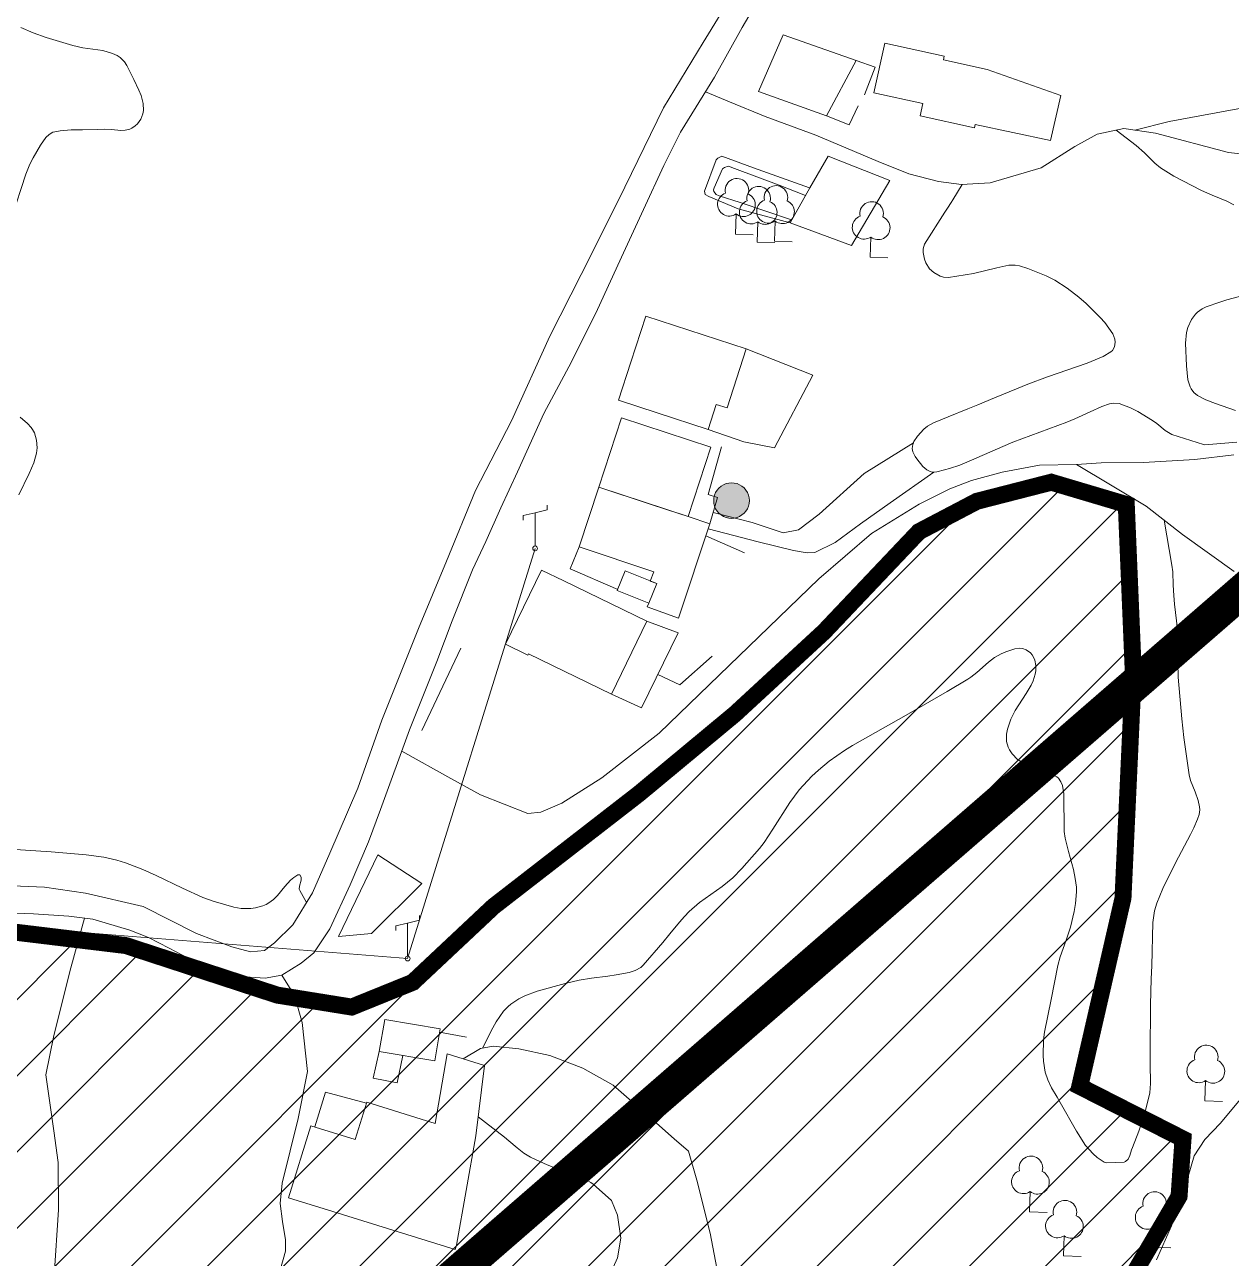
# Model space of a CAD drawing. Header units: millimetres. Extents: x 10 to 1007146, y 455139 to 1110758.
# Drawn here: x 503387.69 to 503401.91, y 555448.55 to 555463.09 of the extents above; entities that cross this region are included whole.
import ezdxf

# ---------------------------------------------------------------- set-up
doc = ezdxf.new("R2010")
doc.units = ezdxf.units.MM
doc.header["$LTSCALE"] = 10
for name, color, linetype, lineweight in [('Hceau', 152, 'Continuous', 0), ('HCHATEAU EAU', 5, 'Continuous', 0), ('OACCIDENT', 5, 'Continuous', 0), ('PBDUR', 1, 'Continuous', 0), ('PCLOTURE GRILLAGE', 30, 'Continuous', 0), ('PELECTRIQUE', 7, 'Continuous', 0), ('PELECTRIQUE-BT', 7, 'Continuous', 0), ('PISTE', 1, 'Continuous', 0), ('PMUR', 4, 'Continuous', 0), ('Varbre', 70, 'Continuous', 0), ('Vjardin', 70, 'Continuous', 0)]:
    doc.layers.add(name, color=color, linetype=linetype, lineweight=lineweight)
doc.layers.add('projet', color=7, linetype='Continuous')

# ---------------------------------------------------------------- blocks, each defined once
blk = doc.blocks.new('A_I_B_1_1_1_1')
at = {"color": 0, "linetype": 'ByBlock', "flags": 128}
blk.add_lwpolyline([(1865.42538, 0.005183), (0, 0), (0.000733, 2131.921546)], dxfattribs=at)
at = {"color": 0, "linetype": 'ByBlock', "lineweight": -2}
for centre, radius, start, end in [((-0.006168, 4618.737865), 1244.033794897658, 344.52592, 195.330408), ((-740.717811, 3132.577247), 1244.980238706148, 111.637039, 306.510073), ((743.758883, 3129.093826), 1243.997082369691, 233.281948, 68.53724)]:
    blk.add_arc(centre, radius, start, end, dxfattribs=at)
blk = doc.blocks.new('POTEAU BT_1')
at = {"layer": 'PELECTRIQUE-BT', "color": 7, "linetype": 'Continuous', "lineweight": 0}
for p, q in [((0, 375), (125.816461, 404.042842)), ((125.816461, 404.042842), (125.816461, 454.042842)), ((-125.816461, 345.957158), (0, 375)), ((-125.816461, 345.957158), (-125.816461, 295.957158)), ((0, 25), (0, 375))]:
    blk.add_line(p, q, dxfattribs=at)
blk.add_circle((0, 0), 25, dxfattribs=at)
blk = doc.blocks.new('CHATEA_2')
at = {"linetype": 'ByBlock', "lineweight": -2, "extrusion": (0, 0, -1)}
blk.add_hatch(color=0, dxfattribs=at).paths.add_polyline_path([(0, 2500), (-391.1, 2469.2), (-772.6, 2377.6), (-1135, 2227.5), (-1469.5, 2022.5), (-1767.8, 1767.7), (-2022.6, 1469.4), (-2227.6, 1134.9), (-2377.7, 772.499999), (-2469.3, 391.1), (-2500, 0), (-2469.3, -391.1), (-2377.7, -772.6), (-2227.6, -1135), (-2022.6, -1469.5), (-1767.8, -1767.8), (-1469.5, -2022.6), (-1135, -2227.500001), (-772.6, -2377.7), (-391.1, -2469.2), (0, -2500), (391, -2469.2), (772.5, -2377.7), (1134.9, -2227.500001), (1469.4, -2022.6), (1767.7, -1767.8), (2022.5, -1469.5), (2227.5, -1135), (2377.6, -772.6), (2469.2, -391.1), (2500, 0), (2469.2, 391.1), (2377.6, 772.5), (2227.5, 1134.9), (2022.5, 1469.4), (1767.7, 1767.7), (1469.4, 2022.5), (1134.9, 2227.5), (772.5, 2377.6), (391, 2469.2)])
at = {"color": 0, "linetype": 'ByBlock', "lineweight": -2, "flags": 128}
blk.add_lwpolyline([(0, 2500), (391.1, 2469.2), (772.6, 2377.6), (1135, 2227.5), (1469.5, 2022.5), (1767.8, 1767.7), (2022.6, 1469.4), (2227.6, 1134.9), (2377.7, 772.499999), (2469.3, 391.1), (2500, 0), (2469.3, -391.1), (2377.7, -772.6), (2227.6, -1135), (2022.6, -1469.5), (1767.8, -1767.8), (1469.5, -2022.6), (1135, -2227.500001), (772.6, -2377.7), (391.1, -2469.2), (0, -2500), (-391, -2469.2), (-772.5, -2377.7), (-1134.9, -2227.500001), (-1469.4, -2022.6), (-1767.7, -1767.8), (-2022.5, -1469.5), (-2227.5, -1135), (-2377.6, -772.6), (-2469.2, -391.1), (-2500, 0), (-2469.2, 391.1), (-2377.6, 772.5), (-2227.5, 1134.9), (-2022.5, 1469.4), (-1767.7, 1767.7), (-1469.4, 2022.5), (-1134.9, 2227.5), (-772.5, 2377.6), (-391, 2469.2)], close=True, dxfattribs=at)
blk = doc.blocks.new("CHATEAU D'EAU_1")
at = {"layer": 'HCHATEAU EAU', "color": 5, "linetype": 'Continuous', "lineweight": 0}
blk.add_blockref('CHATEA_2', (-0.044999, 0.027086), dxfattribs=at)

msp = doc.modelspace()

# ---------------------------------------------------------------- hatches: boundary and pattern name
h = msp.add_hatch()
h.set_pattern_fill('ANSI31', color=1, scale=0.2)
h.set_pattern_definition([(45, (-656.5252562850364, 0), (-0.4490128060534576, 0.4490128060534577), [])])
h.paths.add_polyline_path([(503381.0537150031, 555441.0462450514), (503379.7400848144, 555440.2836322476), (503378.234033444, 555441.0132321514), (503377.1100943055, 555440.7945339994), (503375.7611828612, 555440.3095213785), (503374.3022979006, 555440.5014931817), (503371.20279663, 555443.1116188923), (503368.6646631878, 555442.7193108767), (503364.7783034579, 555443.129709454), (503364.2731276042, 555441.7404251533), (503363.7838572577, 555440.2136838682), (503364.722442965, 555440.2537169715), (503367.2553778017, 555435.4345902194), (503369.9938608582, 555436.0491077844), (503372.4833287098, 555436.0900429533), (503372.0166994567, 555435.6369996949), (503371.7290892639, 555434.7604018523), (503371.8833602073, 555434.4692664277), (503373.9695070072, 555433.2196531998), (503377.4141700892, 555430.1084417305), (503377.8372471891, 555430.3776534654), (503380.9034493396, 555431.4031154957), (503381.8769155029, 555432.0160430123), (503382.5646190037, 555432.4772745388), (503383.2621966312, 555432.6283303774), (503383.9385127028, 555432.6955440443), (503384.3043247949, 555432.6544912488), (503384.888702206, 555431.7629605278), (503385.0761326125, 555431.1287418209), (503385.0987223915, 555429.9442299722), (503385.8853989788, 555430.1294332957), (503386.9175191481, 555430.7527754023), (503387.9668867984, 555431.2552272504), (503390.0126635783, 555432.4235544011), (503390.5472276141, 555433.0174191499), (503391.8846398325, 555433.5855684755), (503391.7618985902, 555433.87449892), (503390.8315684777, 555435.6620560468), (503392.1187882217, 555436.3382517428), (503392.7100850375, 555435.2034861862), (503392.3849839283, 555436.2026048704), (503392.0799017501, 555438.3848983842), (503392.9674976328, 555439.1924771643), (503395.7313452869, 555441.861034099), (503397.5653001893, 555443.5233214771), (503399.1296720961, 555444.2383803672), (503400.0672620885, 555445.5899750611), (503400.2569778892, 555447.274859935), (503400.6819281258, 555448.2328462132), (503401.2929105728, 555449.2758066201), (503401.3394244935, 555449.9526910653), (503400.1222899755, 555450.5727270712), (503400.6318798877, 555452.7917980569), (503400.753688171, 555455.4439222892), (503400.6705911985, 555457.4320226872), (503399.7867193814, 555457.6946704523), (503398.9093771489, 555457.4697226917), (503398.2265909911, 555457.1114732539), (503397.1083221083, 555455.9319113765), (503396.0582065696, 555454.9626836627), (503394.9245841904, 555454.0209859823), (503393.2125027269, 555452.6932865483), (503392.2601021306, 555451.7992877264), (503391.5401479176, 555451.5076377522), (503390.6643448451, 555451.6484990643), (503388.8782391023, 555452.2326718664), (503386.792056552, 555452.4852653968), (503383.5261751465, 555452.7189634251), (503381.3527829763, 555453.1151650066), (503380.669747259, 555453.0930612942), (503380.905017931, 555450.4270842037), (503380.7949981812, 555448.7793683857), (503380.0140753867, 555445.0752132002), (503380.2395701234, 555442.8992939935)])

# ---------------------------------------------------------------- linework, layer by layer
at = {"color": 1, "const_width": 0.4, "flags": 128}
msp.add_lwpolyline([(503432.1895032342, 555475.8740039521), (503424.4523737774, 555475.8740039521), (503383.3571708738, 555440.1922231726)], dxfattribs=at)
at = {"layer": 'Hceau', "color": 0}
msp.add_polyline3d([(503402.0311041693, 555450.4422598813, 10.28555873502765), (503401.7812367599, 555450.1386190194, 10.15123476169889), (503401.594747528, 555449.9450374305, 10.05049178170231), (503401.4703553236, 555449.7550394251, 10.00012029170402), (503401.3658779268, 555449.3901068979, 9.949748801705733), (503401.2021947256, 555448.929149921, 9.832215325043059), (503401.02520138, 555448.5265511043, 9.815424828376962)], dxfattribs=at)
at = {"layer": 'OACCIDENT', "color": 0}
for points in [[(503396.9377323278, 555461.1631328489, 14.28048612287562), (503396.27808792, 555461.4000376561, 14.29727661954172), (503395.904610103, 555461.5388144744, 14.26369562620953), (503395.8564095685, 555461.5131740534, 14.26369562620953), (503395.8362155877, 555461.4933249119, 14.26369562620953), (503395.6980957874, 555461.1263627532, 14.14616214954685), (503395.7075902931, 555461.0862930702, 14.14616214954685), (503395.7511977435, 555461.0619690996, 14.14616214954685), (503396.0946495975, 555460.9154159868, 14.11258115621466), (503396.7093444762, 555460.7506306518, 14.11258115621466)], [(503396.723105937, 555460.7891146264, 14.07900016288247), (503396.1209156429, 555460.9915925597, 14.06220966621637), (503395.8724187381, 555461.069440507, 14.06220966621637), (503395.8366961612, 555461.0857060896, 14.06220966621637), (503395.8071763009, 555461.119924881, 14.06220966621637), (503395.8054220676, 555461.1399374519, 14.06220966621637), (503395.8116971966, 555461.1638901347, 14.06220966621637), (503395.9101950888, 555461.3891510178, 14.06220966621637), (503395.9343314503, 555461.4049708532, 14.06220966621637), (503395.9764014566, 555461.4186573153, 14.06220966621637), (503396.0022681376, 555461.4124649419, 14.06220966621637), (503396.0539290876, 555461.3940807211, 14.06220966621637), (503396.5803460958, 555461.1961668112, 14.09579065954857), (503396.8879285139, 555461.0731798897, 14.09579065954857)], [(503395.8020421565, 555457.3369267387, 13.40738029623862), (503396.2594938615, 555457.2212673365, 13.35700880624033), (503396.6246867172, 555457.0982196701, 13.35700880624033), (503396.8074429005, 555457.13309149, 13.34021830957424), (503397.0500919984, 555457.316156557, 13.34021830957424), (503397.5828506692, 555457.7964261816, 13.39058979957253), (503398.1613387439, 555458.1590058659, 13.39058979957253)], [(503398.4026224506, 555457.8145600994, 13.20238008529326), (503397.8892990683, 555457.4506342072, 13.16879909196106), (503397.5376852828, 555457.2040659834, 13.15200859529497), (503397.2405055114, 555456.9852332154, 13.13521809862887), (503396.9986065574, 555456.8644191962, 13.10163710529668), (503396.9104273405, 555456.8630270183, 13.10163710529668), (503396.746452961, 555456.8902802401, 13.10163710529668), (503396.3329335274, 555456.993582955, 13.11842760196278), (503395.7438805686, 555457.1447524849, 13.13521809862887)]]:
    msp.add_polyline3d(points, dxfattribs=at)
at = {"layer": 'PBDUR', "color": 0, "lineweight": 13}
for points in [[(503399.0312200026, 555462.5581624398, 14.74046748781219), (503398.5160602708, 555462.6721611058, 14.74046748781219), (503398.5257589185, 555462.715989073, 14.70688649448), (503397.823756193, 555462.87133394, 14.70688649448), (503397.69419106, 555462.2858293445, 14.70688649448), (503398.2720430891, 555462.1579575639, 14.70688649448), (503398.2720430891, 555462.1579575639, 14.69009599781391), (503398.2405098957, 555462.0154594698, 14.62293401114952), (503398.8798203237, 555461.8739877176, 14.62293401114952), (503398.8881692576, 555461.9117166017, 14.64071637842201), (503398.8881692576, 555461.9117166017, 14.58935301781733), (503399.7775781095, 555461.7226168963, 14.58935301781733), (503399.8974510547, 555462.2544650397, 14.67330550114781), (503399.0312200026, 555462.5581624398, 14.67330550114781)], [(503396.9392865775, 555461.1659400029, 14.69009599781391), (503396.7093444762, 555460.7506306518, 14.69009599781391), (503397.4327222509, 555460.4858992351, 14.69009599781391), (503397.8818848853, 555461.2527488263, 14.69009599781391), (503397.1547667879, 555461.5374605363, 14.69009599781391), (503397.1120543997, 555461.4619564533, 14.69009599781391), (503397.1120543997, 555461.4619564533, 14.90837245447315), (503396.9392865775, 555461.1659400029, 14.90837245447315)], [(503395.1427776601, 555458.5113698159, 14.47181954115465), (503394.6836400615, 555458.6609278709, 14.47181954115465), (503394.8302534183, 555459.111025465, 14.43823854782246), (503394.8302534183, 555459.111025465, 14.11921911116664), (503395.0069777208, 555459.6535627531, 14.11921911116664), (503396.1914823849, 555459.2677259375, 14.11921911116664), (503395.9645550805, 555458.5710675303, 14.11921911116664), (503395.8380887097, 555458.6122621932, 14.11921911116664), (503395.7416783548, 555458.3162858301, 14.11921911116664), (503395.1427776601, 555458.5113698159, 14.11921911116664)], [(503395.0717718689, 555457.4333820393, 14.01847613117006), (503394.4540031348, 555457.6357710239, 14.01847613117006), (503394.7220274286, 555458.4538840549, 14.01847613117006), (503395.7748357267, 555458.108970616, 14.01847613117006), (503395.5068113211, 555457.2908575849, 14.01847613117006), (503395.3960062683, 555457.327158679, 14.01847613117006), (503395.3960062683, 555457.327158679, 14.30391457449369), (503395.0717718689, 555457.4333820393, 14.30391457449369)], [(503395.5068113211, 555457.2908575849, 13.74982818451252), (503395.7638303585, 555457.2048993596, 13.74982818451252), (503395.394326542, 555456.0908739417, 13.74982818451252), (503395.0218480999, 555456.2237309549, 13.74982818451252), (503395.0428673931, 555456.2669720079, 13.73303768784642), (503395.1363196408, 555456.4994023833, 13.73303768784642), (503395.0600276602, 555456.5300767089, 13.73303768784642), (503395.1033619105, 555456.6400321402, 13.73303768784642), (503394.2207010768, 555456.9327515536, 13.73303768784642), (503394.4540031348, 555457.6357710239, 13.73303768784642)], [(503393.6238114611, 555455.6714252095, 13.38128887184931), (503393.6166456232, 555455.6566420847, 13.38043725785841), (503393.3533973753, 555455.7842468702, 13.38043725785841), (503393.7772180705, 555456.6585877326, 13.43080874785669), (503394.0404663184, 555456.530983059, 13.43080874785669), (503394.0404663184, 555456.530983059, 13.54834222451937), (503395.0211545143, 555456.0556123597, 13.54834222451937), (503394.6044996571, 555455.1960546222, 13.54834222451937), (503393.6238114611, 555455.6714252095, 13.54834222451937)], [(503392.5256875195, 555450.1362930498, 12.45695994122312), (503392.3599395818, 555450.187428379, 12.45695994122312), (503392.3599395818, 555450.187428379, 12.50733143122141), (503391.7174346229, 555450.3856491914, 12.50733143122141), (503391.5821877611, 555449.9472656284, 12.50733143122141), (503391.5821877611, 555449.9472656284, 12.5409124245536), (503391.0587542975, 555450.1087514404, 12.38979795455873), (503390.7960886034, 555449.2573574798, 12.38979795455873), (503391.3195219552, 555449.0958716677, 12.5409124245536), (503391.3195219552, 555449.0958716677, 12.50733143122141), (503391.962026914, 555448.8976508552, 12.50733143122141), (503391.962026914, 555448.8976508552, 12.45695994122312), (503392.7614181371, 555448.6510285367, 12.45695994122312), (503392.7765979116, 555448.7002316728, 12.45695994122312), (503393.0034194198, 555449.9889067553, 12.45695994122312), (503393.106212464, 555450.8187528964, 12.45695994122312), (503392.6652375881, 555450.9551966107, 12.38979795455873), (503392.5256875195, 555450.1362930498, 12.38979795455873)]]:
    msp.add_polyline3d(points, close=True, dxfattribs=at)
for points in [[(503396.335888026, 555462.3017127905, 14.90837245447315), (503397.1366276084, 555462.0144616027, 14.90837245447315), (503397.4868413677, 555462.6643223392, 14.90837245447315), (503396.6245910088, 555462.9679903802, 14.90837245447315)], [(503394.6712200457, 555456.4163985066, 14.03526662783616), (503395.0428673931, 555456.2669720079, 14.03526662783616), (503395.1363196408, 555456.4994023833, 14.03526662783616), (503394.7646722935, 555456.648828882, 14.03526662783616)], [(503391.9300184667, 555451.3607754355, 12.47375043788921), (503392.5829287027, 555451.2492116194, 12.47375043788921), (503392.518651636, 555450.8730399191, 12.47375043788921), (503391.8657414, 555450.9846037352, 12.47375043788921)]]:
    msp.add_3dface(points, dxfattribs=at)
at = {"layer": 'PBDUR', "color": 0, "linetype": 'Continuous', "lineweight": 0}
msp.add_3dface([(503391.8492005132, 555453.3006795584, 12.66187463257213), (503391.3862062898, 555452.3408031213, 12.66187463257213), (503391.7755840201, 555452.3765479409, 12.66187463257213), (503392.3670964186, 555452.9640966505, 12.66187463257213)], dxfattribs=at)
at = {"layer": 'PCLOTURE GRILLAGE', "color": 0, "linetype": 'Continuous', "lineweight": 0, "extrusion": (-0.07276335196967723, -0.1530668544751678, 0.9855333747119956), "elevation": -121637.4699208272, "flags": 128}
msp.add_lwpolyline([(216164.8484727363, 707397.3121758893), (216164.8484727362, 707398.4019437104)], dxfattribs=at)
at = {"layer": 'PCLOTURE GRILLAGE', "color": 0, "linetype": 'Continuous', "lineweight": 0, "elevation": 13.29991350588379, "flags": 128}
msp.add_lwpolyline([(503395.1490742585, 555455.4286256975), (503395.4076232134, 555455.3079373421), (503395.789416584, 555455.6437251838)], dxfattribs=at)
at = {"layer": 'PCLOTURE GRILLAGE', "color": 0, "linetype": 'Continuous', "lineweight": 0}
msp.add_polyline3d([(503396.1914823849, 555459.2677259375, 13.98832386919373), (503396.9772154742, 555458.9575933052, 13.93795237919544), (503396.5251702807, 555458.099485689, 13.83720939919886), (503396.1622906356, 555458.1722067046, 13.83720939919886), (503395.7416783548, 555458.3162858301, 13.83720939919886)], dxfattribs=at)
at = {"layer": 'PELECTRIQUE', "color": 0}
msp.add_polyline3d([(503381.6753255176, 555453.1428700186, 10.89136556350927), (503387.1862471583, 555452.4793674657, 11.7877496227875), (503392.2001244941, 555452.07864992, 12.40899799943306), (503393.7024385687, 555456.9149705525, 13.31568481940225)], dxfattribs=at)
at = {"layer": 'PISTE', "color": 0}
for points in [[(503387.1584134469, 555452.9524303079, 11.75779257831907), (503387.9179811795, 555452.9227949157, 11.85853555831565), (503388.402576783, 555452.8519497444, 11.92569754498004), (503389.0807075581, 555452.6937481093, 12.02644052497661), (503389.7098004448, 555452.3760253964, 12.0768120149749), (503390.125742936, 555452.2175154896, 12.16076449830538), (503390.3462505336, 555452.1586704548, 12.19434549163758), (503390.514397012, 555452.1739484395, 12.22792648496977), (503390.6302071763, 555452.265398782, 12.27829797496805), (503390.8457888131, 555452.4770961817, 12.31187896830025), (503391.0797354658, 555452.8526170629, 12.37904095496463), (503391.2840981044, 555453.3226029357, 12.47978393496121), (503391.6108420509, 555454.0889271444, 12.63089840495607), (503391.8949706448, 555454.8883233604, 12.76522237828484), (503392.3259098803, 555455.9715997751, 12.966708338278), (503392.6570718356, 555456.7645358035, 13.13461330493896), (503393.0009928308, 555457.5963240013, 13.30251827159992), (503393.4246928591, 555458.4193853342, 13.50400423159307), (503393.8770976536, 555459.4143985466, 13.68869969492013), (503394.2464073423, 555460.1435524077, 13.8230236682489), (503394.6849641202, 555461.021355701, 14.00771913157596), (503395.2143093869, 555462.1081879152, 14.22599558823521), (503395.6818140186, 555462.8786629686, 14.42748154822836), (503396.2513146101, 555463.8107883757, 14.64575800488761)], [(503396.4956206537, 555463.6605504561, 14.64575800488761), (503396.1421649082, 555463.0556450194, 14.51143403155884), (503395.8169375501, 555462.4685727996, 14.36031956156398), (503395.4149559814, 555461.8219253903, 14.20920509156911), (503395.2200977929, 555461.4263670308, 14.14204310490473), (503394.9797484697, 555460.9088345495, 14.04130012490815), (503394.7434974322, 555460.3992919713, 13.92376664824548), (503394.4372867917, 555459.7298613556, 13.77265217825061), (503394.1317044978, 555459.1125618102, 13.68869969492013), (503393.8042346769, 555458.5054543266, 13.55437572159136), (503393.4958058225, 555457.8179934584, 13.42005174826259), (503393.2966077542, 555457.3943948615, 13.33609926493211), (503393.121733108, 555456.9966798906, 13.21856578826944), (503392.9636137714, 555456.6609999213, 13.15140380160505), (503392.7242502181, 555456.0592404512, 13.03387032494238), (503392.5424551788, 555455.5812464524, 12.9331273449458), (503392.2220334062, 555454.7769371384, 12.79880337161704), (503391.8818212745, 555453.8373411384, 12.63089840495607), (503391.7380064299, 555453.4562992653, 12.54694592162559), (503391.5220429996, 555452.9484052731, 12.44620294162902), (503391.2837652004, 555452.4305546024, 12.36225045829854), (503391.0926996096, 555452.1468451952, 12.29508847163415), (503390.9459759791, 555452.0265550364, 12.26150747830196), (503390.7182591551, 555451.8825520743, 12.21113598830367), (503390.5221454327, 555451.8495029055, 12.19434549163758), (503390.2842487489, 555451.8652411529, 12.17755499497148), (503389.9903001159, 555451.9177354471, 12.14397400163929), (503389.6871656156, 555452.0450746933, 12.11039300830709), (503389.3904247922, 555452.2006677968, 12.0768120149749), (503389.1457983747, 555452.3276160416, 12.04323102164271), (503388.9269123161, 555452.4139686234, 12.00965002831052), (503388.48860395, 555452.5422113911, 11.95927853831223), (503388.2045724228, 555452.5804910489, 11.90890704831394), (503387.7912732891, 555452.6075076141, 11.85853555831565), (503387.1801842575, 555452.6297826524, 11.74100208165298)], [(503400.7707951262, 555461.8452287177, 14.43160059287049), (503401.1769163935, 555461.9461916804, 14.46518158620268), (503401.986538098, 555462.0961340277, 14.54913406953316), (503403.0227295582, 555462.178374033, 14.61629605619755), (503403.8409263078, 555462.2122445556, 14.63308655286364), (503404.3888926919, 555462.3321458364, 14.66666754619583), (503405.4600301165, 555462.6661401825, 14.85136300952289), (503405.9857446863, 555462.7602065764, 14.88494400285509), (503406.5070368132, 555462.8183036945, 14.90173449952118), (503407.1216332888, 555462.8396992153, 14.91852499618728), (503407.6743063167, 555462.853558347, 14.96889648618557), (503408.0239764984, 555462.7389304882, 14.98568698285166), (503408.5176994794, 555462.7009453522, 15.03605847284995), (503409.4498451835, 555462.7535375907, 15.03605847284995)], [(503395.7094395347, 555462.2956461996, 14.31990841806131), (503395.9954856479, 555462.1774487447, 14.3702799080596), (503396.4146465053, 555462.0062294613, 14.38707040472569), (503397.0108853912, 555461.7856578579, 14.3702799080596), (503397.7457693606, 555461.4740098594, 14.3366989147274), (503398.1093757917, 555461.331219134, 14.30311792139521), (503398.4556197036, 555461.238576378, 14.26953692806302), (503398.7286813829, 555461.2025046159, 14.25274643139692), (503399.066318946, 555461.2239652761, 14.21916543806473), (503399.6693281645, 555461.3994764107, 14.25274643139692), (503400.0636586005, 555461.6525876853, 14.3534894113935), (503400.3289096811, 555461.7966356036, 14.42065139805788), (503400.6411518928, 555461.8643034494, 14.43744189472398), (503401.0138038069, 555461.8094742382, 14.42065139805788), (503401.8754815396, 555461.5828985997, 14.38707040472569), (503402.2622269763, 555461.5379663365, 14.3702799080596)], [(503392.1307694521, 555454.5248846603, 12.75376174494379), (503392.7100467707, 555454.2036484792, 12.75376174494379), (503393.0568108582, 555454.0113164423, 12.73697124827769), (503393.6151125827, 555453.7912890862, 12.77055224160988), (503393.7706673192, 555453.8064175688, 12.78734273827598), (503394.0180892107, 555453.9098705245, 12.82092373160817), (503394.4877999473, 555454.2079062795, 12.90487621493865), (503395.1640971784, 555454.7370145324, 12.97203820160304), (503397.0484537474, 555456.5537221393, 13.07278118159961), (503397.6663119448, 555457.0892860143, 13.10636217493181), (503398.2294444376, 555457.4372298166, 13.139943168264), (503398.59075688, 555457.6147100291, 13.139943168264), (503398.8462250481, 555457.7160877346, 13.139943168264), (503399.2065870154, 555457.8147410819, 13.139943168264), (503399.6474604674, 555457.8966839629, 13.139943168264), (503400.0852835852, 555457.9017826638, 13.08957167826571), (503400.3760275547, 555457.9229166916, 13.08957167826571), (503400.8726524898, 555457.9274586355, 13.09796692659876), (503401.4781821059, 555457.9604575995, 13.1231526715979), (503401.9401665032, 555458.0156414, 13.1231526715979)], [(503400.0852835852, 555457.9017826638, 13.08957167826571), (503400.9048005592, 555457.4106601252, 12.90487621493865), (503401.3333536462, 555457.0788068775, 12.80413323494208), (503401.9437313704, 555456.6427858496, 12.61943777161502)], [(503391.2404390571, 555445.7031574859, 11.67703555037744), (503390.7084726195, 555445.5151077119, 11.67703555037744), (503390.3711579954, 555445.4804403433, 11.67703555037744), (503390.0628426645, 555445.4943946482, 11.67703555037744), (503389.6645299034, 555445.6186325806, 11.69382604704354), (503389.2546590216, 555445.9624776855, 11.74419753704183), (503388.8331512537, 555446.3511105512, 11.74419753704183), (503388.3931095975, 555446.7174882119, 11.72740704037573), (503388.2487362777, 555446.8626393073, 11.72740704037573), (503388.197296561, 555446.9727031271, 11.72740704037573), (503388.1906988962, 555447.0987737317, 11.72740704037573), (503388.0835313182, 555447.804762498, 11.74419753704183), (503388.0351854167, 555448.3396617171, 11.77777853037402), (503388.0851362597, 555449.1159025101, 11.81135952370621), (503388.0817302931, 555449.6749390396, 11.81135952370621), (503388.0293940739, 555450.047237888, 11.81135952370621), (503387.9358926822, 555450.7084274072, 11.82815002037231), (503388.0307976726, 555451.1733951914, 11.8449405170384), (503388.2311907305, 555451.9711390923, 11.91210250370279), (503388.3918908123, 555452.5552456274, 11.94212693403117)], [(503390.7182591551, 555451.8825520743, 12.21113598830367), (503390.8670580859, 555451.6425500104, 12.24471698163586), (503390.9562784345, 555451.3259472745, 12.26150747830196), (503391.0180783662, 555450.7481866393, 12.22792648496977), (503390.9102635038, 555450.1937961606, 12.19434549163758), (503390.7200141077, 555449.4302281879, 12.17755499497148), (503390.6988915948, 555449.1908806177, 12.16076449830538), (503390.7236983432, 555448.9796660121, 12.15236924997233), (503390.7616379615, 555448.7653273628, 12.15236924997233), (503390.7609990845, 555448.6283427182, 12.13557875330624), (503390.698525545, 555448.4044676771, 12.08520726330795)], [(503395.9084790503, 555448.1004977404, 11.00917843403647), (503395.7649015248, 555448.8413713544, 11.24424538736181), (503395.6096240206, 555449.466843998, 11.46252184402106), (503395.508644185, 555449.8095902057, 11.58005532068373), (503395.3413806056, 555449.9547328356, 11.64721730734812), (503395.0252536492, 555450.2325574829, 11.76475078401079), (503394.6234837014, 555450.5870868879, 11.89907475733956), (503394.2651892417, 555450.7867716098, 11.99981773733614), (503393.8774422003, 555450.9371185645, 12.08377022066662), (503393.5114950817, 555451.0151973052, 12.150932207331), (503393.2088680139, 555451.0455452786, 12.1677227039971), (503393.0580869794, 555451.019481622, 12.1677227039971), (503392.8542065596, 555450.896726952, 12.1677227039971)], [(503391.2037805145, 555446.2314918422, 11.76850401969889), (503391.5706929012, 555446.1968574661, 11.73492302636669), (503392.0181699896, 555446.2796637713, 11.66776103970231), (503392.4662598539, 555446.4132871213, 11.58380855637183), (503392.9126390971, 555446.5733470896, 11.49985607304135), (503393.3782134983, 555446.8105439546, 11.41590358971087), (503393.5785807793, 555446.9333945097, 11.36553209971258), (503393.7550621839, 555447.0950058923, 11.34874160304648), (503394.0462928455, 555447.5161593256, 11.31516060971429), (503394.3124365497, 555447.876472156, 11.33195110638039), (503394.5694632024, 555448.3222161281, 11.38232259637868), (503394.6737228077, 555448.5533587147, 11.41590358971087), (503394.7109908077, 555448.7828537358, 11.46627507970916), (503394.6716599526, 555449.0554783613, 11.51664656970744), (503394.6027177, 555449.2286647161, 11.55022756303964)]]:
    msp.add_polyline3d(points, dxfattribs=at)
at = {"layer": 'PMUR', "color": 0, "extrusion": (0.06673039461256945, -0.02548692003461741, 0.9974454728665623), "elevation": 19449.55988013056, "flags": 128}
msp.add_lwpolyline([(698514.7257255984, -271379.2438559625), (698514.7344093076, -271379.4789117222), (698514.3828670145, -271379.4789117221)], dxfattribs=at)
at = {"layer": 'PMUR', "color": 0, "flags": 128}
for points, elevation in [([(503397.5102873875, 555462.1311864584), (503397.4060437091, 555461.9084148312), (503397.1366276084, 555462.0144616027)], 14.70024853952803), ([(503395.7162679062, 555457.0615023086), (503396.1694887164, 555456.8612142261)], 13.40738029623862), ([(503392.8937448661, 555451.1510284265), (503392.5764651251, 555451.211384823)], 12.43353148960505), ([(503391.8657414, 555450.9846037352), (503391.7917135409, 555450.6713092374), (503392.0780405168, 555450.6129935433), (503392.1444862024, 555450.9369741651)], 12.46711248293724)]:
    msp.add_lwpolyline(points, dxfattribs=dict(at, elevation=elevation))
at = {"layer": 'PMUR', "color": 0, "linetype": 'Continuous', "lineweight": 0, "flags": 128}
for points, elevation in [([(503395.7638303585, 555457.2048993596), (503395.8537868799, 555457.5157127675), (503395.7439384307, 555457.5506411437), (503395.9010489058, 555458.1101390286)], 13.65511870158794), ([(503394.2207010768, 555456.9327515536), (503394.1151399771, 555456.673867385), (503394.6771975578, 555456.4312653812)], 13.40412484280836)]:
    msp.add_lwpolyline(points, dxfattribs=dict(at, elevation=elevation))
at = {"layer": 'PMUR', "color": 0, "extrusion": (-0.189082401057217, 0.05881661457977939, 0.9801981694840138), "elevation": -62500.53374479658, "flags": 128}
msp.add_lwpolyline([(-679902.2145761461, 309441.5516550792), (-679902.6434099085, 309441.5516550792), (-679902.6620279946, 309442.0604090312)], dxfattribs=at)
at = {"layer": 'PMUR', "color": 0}
msp.add_polyline3d([(503394.6044996571, 555455.1960546222, 13.28984681957595), (503394.9578293735, 555455.0346815166, 13.28984681957595), (503395.3880141089, 555455.9208165101, 13.30663731624205), (503395.0211545143, 555456.0556123597, 13.30663731624205)], dxfattribs=at)
at = {"layer": 'projet', "color": 1, "const_width": 0.2, "elevation": -0.3541890150082452, "flags": 128}
msp.add_lwpolyline([(503386.792056552, 555452.4852653968), (503388.8782391023, 555452.2326718664), (503390.6643448451, 555451.6484990643), (503391.5401479176, 555451.5076377522), (503392.2601021306, 555451.7992877264), (503393.2125027269, 555452.6932865483), (503394.9245841904, 555454.0209859823), (503396.0582065696, 555454.9626836627), (503397.1083221083, 555455.9319113765), (503398.2265909911, 555457.1114732539), (503398.9093771489, 555457.4697226917), (503399.7867193814, 555457.6946704523), (503400.6705911985, 555457.4320226872), (503400.753688171, 555455.4439222892), (503400.6318798877, 555452.7917980569), (503400.1222899755, 555450.5727270712), (503401.3394244935, 555449.9526910653), (503401.2929105728, 555449.2758066201), (503400.6819281258, 555448.2328462132)], dxfattribs=at)
msp.add_lwpolyline([(503386.792056552, 555452.4852653968), (503388.8782391023, 555452.2326718664), (503390.6643448451, 555451.6484990643), (503391.5401479176, 555451.5076377522), (503392.2601021306, 555451.7992877264), (503393.2125027269, 555452.6932865483), (503394.9245841904, 555454.0209859823), (503396.0582065696, 555454.9626836627), (503397.1083221083, 555455.9319113765), (503398.2265909911, 555457.1114732539), (503398.9093771489, 555457.4697226917), (503399.7867193814, 555457.6946704523), (503400.6705911985, 555457.4320226872), (503400.753688171, 555455.4439222892), (503400.6318798877, 555452.7917980569), (503400.1222899755, 555450.5727270712), (503401.3394244935, 555449.9526910653), (503401.2929105728, 555449.2758066201), (503400.6819281258, 555448.2328462132)], dxfattribs=at)
at = {"layer": 'Vjardin', "color": 0}
for points in [[(503387.5306693709, 555460.8058898711, 12.39237507192369), (503387.6993298721, 555461.3249551078, 12.40916556858978), (503387.7471073119, 555461.4425447339, 12.40916556858978), (503387.7846925396, 555461.5182389412, 12.40916556858978), (503387.8719462939, 555461.6671945527, 12.40916556858978), (503387.9366798923, 555461.7570086201, 12.40916556858978), (503387.9752418082, 555461.794080618, 12.40916556858978), (503388.0186577315, 555461.8196050428, 12.40916556858978), (503388.0423556434, 555461.8265545373, 12.40916556858978), (503388.1060319302, 555461.8367153029, 12.41242146976663), (503388.2354493802, 555461.8470324305, 12.4353406096525), (503388.3664262754, 555461.8492942684, 12.47318459815157), (503388.5410110634, 555461.8507387191, 12.5324417309222), (503388.6273262028, 555461.8550144666, 12.56028003858465), (503388.7094416475, 555461.8526953694, 12.58962523735457), (503388.8174981474, 555461.8420874431, 12.63545579349783), (503388.8708594347, 555461.8439539226, 12.6575321623877), (503388.9237439315, 555461.8567584787, 12.67684974073869), (503388.9499999973, 555461.868705916, 12.68495843126197), (503388.9891428904, 555461.8951820355, 12.69460401191342), (503389.0152022183, 555461.9197028533, 12.69945680125986), (503389.0551272315, 555461.9752306216, 12.70444100422687), (503389.0793791342, 555462.0361661948, 12.70433186599853), (503389.0871864384, 555462.0778742733, 12.7021419374867), (503389.0836710478, 555462.1587083811, 12.69460401191342), (503389.0570954349, 555462.2532762486, 12.6834588160364), (503389.0325473939, 555462.3162533991, 12.67585574333606), (503388.9713818741, 555462.4419577189, 12.66102301858123), (503388.936144903, 555462.513564368, 12.6542955143137), (503388.8892705739, 555462.6068405026, 12.64685441393786), (503388.8617201842, 555462.6490996298, 12.64249414582697), (503388.8100535194, 555462.7027196031, 12.63353552036245), (503388.7778768442, 555462.7237377269, 12.62744202524904), (503388.7213434782, 555462.7499406858, 12.61565498465279), (503388.6054123237, 555462.7828287757, 12.58770686714214), (503388.369416032, 555462.8155760533, 12.5237443655858), (503388.2535356942, 555462.8411733776, 12.49311805192027), (503387.9407237805, 555462.936844112, 12.41445054532041), (503387.7864455137, 555462.9927590049, 12.37558457525759), (503387.6418236561, 555463.0563803543, 12.33968626951219)], [(503400.552383238, 555461.8450658387, 14.43266846845845), (503400.7871957485, 555461.6621065453, 14.39908747512626), (503400.8835917847, 555461.5756323312, 14.37529164744114), (503401.0058291833, 555461.455409962, 14.33229678231148), (503401.0732816092, 555461.4002228507, 14.31513499179578), (503401.2294426018, 555461.3009972392, 14.28684602720281), (503401.5561457896, 555461.1329151911, 14.2311825084653), (503401.6825762094, 555461.0773233462, 14.20971070939205), (503401.8542586343, 555461.0079017166, 14.17999824649173), (503401.9377438542, 555460.9630157928, 14.16402052180091)], [(503401.5963317787, 555458.1335141882, 13.17133971797993), (503401.5815014371, 555458.1389483627, 13.17352416159619), (503401.2093148711, 555458.2564069456, 13.22389565159448), (503401.1277592258, 555458.3040822543, 13.2433858362512), (503401.0304980913, 555458.3853756386, 13.27722383611902), (503400.978325223, 555458.4232241476, 13.29105763825886), (503400.8084443065, 555458.5263355988, 13.31960741523338), (503400.7208847987, 555458.5714557186, 13.32994442853754), (503400.5850160882, 555458.62140781, 13.34142912825715), (503400.5183771591, 555458.6260919678, 13.34441291145136), (503400.4724818113, 555458.6185081111, 13.34482539798613), (503400.3837600905, 555458.588590293, 13.34142912825715), (503400.2451694908, 555458.5262399465, 13.32170857798618), (503400.0630166911, 555458.4409725042, 13.28602888450737), (503399.9697505735, 555458.4021737331, 13.27426714159277), (503399.3321739887, 555458.1649684261, 13.25747664492667), (503399.123464265, 555458.0776481633, 13.2333484773442), (503398.8479686689, 555457.9550746193, 13.18991840254097), (503398.7082684579, 555457.8954360771, 13.17352416159619), (503398.5883848581, 555457.8545891822, 13.16927795692598), (503398.527217398, 555457.8386893925, 13.17333342155407), (503398.4361835308, 555457.8188042792, 13.19031465826229), (503398.3831333476, 555457.8150531462, 13.21131822635184), (503398.3574823364, 555457.8201993763, 13.22390897205517), (503398.3199368423, 555457.8397723236, 13.24068614826058), (503398.2731187507, 555457.8811851926, 13.25768697388158), (503398.2010071842, 555457.9715505012, 13.29105763825886), (503398.1826971283, 555457.9981690913, 13.30705114601654), (503398.1560462881, 555458.0517985878, 13.34880787992204), (503398.1482347915, 555458.0927875112, 13.37501012158934), (503398.1548501218, 555458.139839354, 13.39411468450596), (503398.1674049535, 555458.1733000793, 13.40548274624206), (503398.2082258125, 555458.2373976737, 13.42538161158763), (503398.2857302136, 555458.3205294276, 13.45173485578829), (503398.3277195948, 555458.3551266562, 13.46292303533678), (503398.3989351048, 555458.3951817983, 13.47575310158592), (503398.5725327911, 555458.4660566685, 13.48143948312351), (503398.8046735837, 555458.5601435009, 13.4707308401598), (503398.919706955, 555458.6070282237, 13.47575310158592), (503399.1160114779, 555458.6876268624, 13.50811532873345), (503399.3775904801, 555458.7950089807, 13.56020874013316), (503399.5091296284, 555458.8486037756, 13.5764960815825), (503399.7409989225, 555458.9360474832, 13.59148003274397), (503400.2111458656, 555459.0994529272, 13.61007707491469), (503400.3995349188, 555459.1768836018, 13.60568042739435), (503400.489910937, 555459.2304255514, 13.61007707491469), (503400.5083980057, 555459.2472162294, 13.61297981597833), (503400.5316869389, 555459.2917578239, 13.62003921239662), (503400.5386266746, 555459.3444985357, 13.62806764434584), (503400.5352947105, 555459.3804131536, 13.63354190594221), (503400.512566393, 555459.4437894973, 13.64365806824688), (503400.4197267421, 555459.5765357937, 13.66542437263166), (503400.3642622342, 555459.6382217433, 13.67723906157908), (503400.1965530249, 555459.8010755148, 13.71786848153841), (503400.1104618006, 555459.8768208292, 13.74081806819156), (503399.9727237831, 555459.983442831, 13.77798204157565), (503399.8265928724, 555460.0753585147, 13.8168775629126), (503399.7258308296, 555460.1270646495, 13.84312368374453), (503399.5115158575, 555460.2143380356, 13.89551551823832), (503399.4112931541, 555460.2451599678, 13.91887927047591), (503399.3609422687, 555460.2538399413, 13.93023983245684), (503399.2849990891, 555460.2522029973, 13.94588700823661), (503399.1461673749, 555460.223583733, 13.96153071398042), (503398.8680642315, 555460.1564544486, 13.96267750490271), (503398.5742019202, 555460.1061640446, 13.96267750490271), (503398.515247823, 555460.1102544061, 13.96481448738173), (503398.4769584533, 555460.1232447501, 13.96804968027935), (503398.4021797318, 555460.1658008184, 13.97946800156881), (503398.3496534365, 555460.2115355729, 14.00372142625641), (503398.3062995289, 555460.2826533341, 14.04840519147738), (503398.2915993343, 555460.3237066542, 14.06342048489929), (503398.2752405365, 555460.4033423944, 14.07928414614942), (503398.2756285197, 555460.4442177688, 14.08661510086712), (503398.2937337421, 555460.5009571511, 14.09700147823148), (503398.5312724393, 555460.8779768026, 14.16416346489586), (503398.5632575528, 555460.9263067737, 14.18507793141644), (503398.6059345608, 555460.990201121, 14.22163420075787), (503398.6274395706, 555461.0243448962, 14.23132545156025), (503398.7363691543, 555461.2029932471, 14.25198179217875)], [(503402.1824291742, 555459.931931542, 13.7778390984807), (503401.8539625403, 555459.8436132798, 13.7778390984807), (503401.7725514618, 555459.8187682055, 13.77245830398244), (503401.6119556496, 555459.7627394785, 13.74425810514851), (503401.5654411091, 555459.7399723761, 13.73515664852569), (503401.5103839129, 555459.6994541556, 13.72208782141395), (503401.4860160488, 555459.6750775295, 13.71460373736665), (503401.439395089, 555459.6108699059, 13.69388661515022), (503401.3978000302, 555459.5195405295, 13.66186579476824), (503401.3809564715, 555459.4580693458, 13.63956857487889), (503401.3677610564, 555459.3333930786, 13.59314363515364), (503401.378618303, 555459.0674176647, 13.49240065515707), (503401.3966368089, 555458.8995821319, 13.42508643465625), (503401.421804661, 555458.8173280832, 13.39165767516049), (503401.4339954861, 555458.793512255, 13.38210757646675), (503401.4667989255, 555458.7515812796, 13.36504731248755), (503401.5084412428, 555458.7166532883, 13.35018011124623), (503401.6067701195, 555458.6649379008, 13.32449568849611), (503401.7232360524, 555458.6210471513, 13.30443373145959), (503401.879223965, 555458.567574175, 13.28669300461883), (503401.956791105, 555458.5415932266, 13.27412419849782)], [(503387.6181750798, 555457.5477517133, 12.36435441946744), (503387.7391247324, 555457.7984901969, 12.38191996545964), (503387.7942998706, 555457.9244842558, 12.39237507192369), (503387.8261691119, 555458.0389664244, 12.40645323175834), (503387.8320802107, 555458.0996997819, 12.41506295070214), (503387.8261721764, 555458.1907602386, 12.42798603630281), (503387.8001397512, 555458.277074499, 12.43883381651555), (503387.7787347649, 555458.3168000742, 12.44274656192198), (503387.7610324441, 555458.3415484733, 12.44273055498182), (503387.720489379, 555458.3848159404, 12.43234675216029), (503387.6322538912, 555458.4620932798, 12.39894754393867)], [(503401.9743724183, 555458.1667935203, 13.19017171516734), (503401.5963317787, 555458.1335141882, 13.17133971797993)], [(503400.4352434899, 555449.6699021343, 10.32671918242821), (503400.6439202036, 555449.6809014156, 10.27634769242992), (503400.6633250625, 555449.6856903168, 10.2720735035986), (503400.692331543, 555449.7134972601, 10.26808654419692), (503400.7120776294, 555449.7572532364, 10.26867499513674), (503400.7319046391, 555449.8230724911, 10.27345267499475), (503400.7420805655, 555449.8525019722, 10.27634769242992), (503400.8169848789, 555450.0428748777, 10.30370444864799), (503400.851063878, 555450.1380980677, 10.32627781623918), (503400.8944122958, 555450.277983568, 10.3770906724265), (503400.9148095192, 555450.3524826576, 10.41749868170313), (503400.9465685054, 555450.4947643955, 10.51354267330273), (503400.9556054104, 555450.6056262435, 10.57857663241965), (503400.9526676693, 555450.839532414, 10.68456854554734), (503400.951698806, 555450.9603268672, 10.72969110241452), (503400.9544978422, 555451.532301956, 10.89759606907548), (503400.9659146658, 555451.8419463406, 11.00594324113884), (503400.9723436528, 555451.9955250279, 11.06550103573644), (503400.9825796497, 555452.5059490746, 11.28377749239569), (503401.0032641449, 555452.6414171662, 11.34096670759693), (503401.0298506723, 555452.7306806126, 11.3786535370472), (503401.1018800015, 555452.904984681, 11.45168245905665), (503401.2507106399, 555453.2095290986, 11.56921593571933), (503401.4264394213, 555453.5405576549, 11.686749412382), (503401.4667769861, 555453.6186728145, 11.72705768610843), (503401.5116177785, 555453.7214772883, 11.79130260381869), (503401.5294786802, 555453.7777326378, 11.82107338571077), (503401.5366654006, 555453.8327166908, 11.84622398260356), (503401.5343494045, 555453.8696908667, 11.86202764581227), (503401.5192119175, 555453.9438590427, 11.88823537237515), (503401.4831427246, 555454.0444087506, 11.90893525634834), (503401.4279227421, 555454.1786089564, 11.92617876061449), (503401.4103991786, 555454.2459100847, 11.93860686237344), (503401.3478257365, 555454.6863418597, 12.04382361423838), (503401.3243063522, 555454.9065960074, 12.1065118290344), (503401.2831855676, 555455.3968388779, 12.29120729236146), (503401.2798235933, 555455.5662041375, 12.33772614693139), (503401.2812559145, 555455.7949859584, 12.39258260246248), (503401.2770663816, 555455.9073649924, 12.42553126569023), (503401.2629207722, 555456.0590794818, 12.48597940435771), (503401.2393837409, 555456.2583152844, 12.57426182096844), (503401.2293679942, 555456.3607460635, 12.61022672901729), (503401.2243888144, 555456.4795835578, 12.64466370186952), (503401.2189008283, 555456.6386824975, 12.68932351264858), (503401.2091309003, 555456.7175987646, 12.71096970901386), (503401.1161891902, 555457.2469697188, 12.8551836206889)], [(503393.0831348235, 555451.0238113425, 12.1677227039971), (503393.2055119915, 555451.2644637718, 12.20130369732929), (503393.2429390056, 555451.333449716, 12.2188692433215), (503393.3308977599, 555451.4586666413, 12.27480767845775), (503393.3850179781, 555451.5147265217, 12.29645868809875), (503393.415398368, 555451.5410817517, 12.30204667732587), (503393.5119650359, 555451.606426998, 12.30792614957511), (503393.5812632505, 555451.6412075389, 12.30820408826326), (503393.7270851384, 555451.6953304228, 12.30204667732587), (503394.0563761407, 555451.7871677005, 12.28013619854306), (503394.2227406141, 555451.8240722686, 12.26846568399368), (503394.366998102, 555451.8470866081, 12.25516761063413), (503394.5604140642, 555451.8710205697, 12.23793216580638), (503394.6568432974, 555451.886253001, 12.23488469066148), (503394.8099297684, 555451.9139189828, 12.23488469066148), (503394.883220091, 555451.9369864424, 12.23488469066148), (503394.9482029658, 555451.9741496728, 12.23488469066148), (503394.9761403864, 555451.9998779828, 12.23488469066148), (503395.206201915, 555452.2702822221, 12.23488469066148), (503395.2916630989, 555452.3725848538, 12.241823755187), (503395.4054395191, 555452.5090171172, 12.26102088970858), (503395.4630269567, 555452.5770356782, 12.26846568399368), (503395.5183305871, 555452.6357890686, 12.27316870210985), (503395.6415608625, 555452.7397070337, 12.28189640227689), (503395.907102741, 555452.9278771536, 12.29640283171317), (503396.0314653554, 555453.0319519166, 12.30204667732587), (503396.1409453231, 555453.1418641577, 12.30319839346052), (503396.3454267018, 555453.3748627005, 12.30204667732587), (503396.4021422431, 555453.449024166, 12.30622392902311), (503396.5055527017, 555453.6039342507, 12.32118235862964), (503396.7033593274, 555453.9200496076, 12.35819476979716), (503396.8155080669, 555454.069795939, 12.36920866399025), (503396.9624112105, 555454.2286098915, 12.37300980856217), (503397.0415397673, 555454.3020761522, 12.37267869996791), (503397.1678439486, 555454.4043493312, 12.36920866399025), (503397.3506517262, 555454.5330836136, 12.35971442168209), (503397.4454993702, 555454.5912732906, 12.35241816732416), (503398.0775593959, 555454.9484063138, 12.28525618065977), (503398.5608310004, 555455.229290829, 12.2451520793728), (503398.801545118, 555455.3719088967, 12.23488469066148), (503398.8393976448, 555455.3964068851, 12.235320236145), (503398.9099495605, 555455.4515541705, 12.24238254291605), (503399.0452669909, 555455.5714260458, 12.26391445196737), (503399.118504527, 555455.6275632802, 12.26846568399368), (503399.1954816445, 555455.671953833, 12.26846568399368), (503399.2491273893, 555455.6954471655, 12.26846568399368), (503399.3587098226, 555455.7315435776, 12.26846568399368), (503399.4166102105, 555455.7383582275, 12.26846568399368), (503399.4464122874, 555455.734582755, 12.26846568399368), (503399.4901789504, 555455.7185409887, 12.26846568399368), (503399.5401733483, 555455.6830916753, 12.2656827151396), (503399.5598047607, 555455.6615936159, 12.26172362796237), (503399.5821974883, 555455.6246361976, 12.25167518732758), (503399.5933641788, 555455.5953021502, 12.24188968587058), (503399.6050790832, 555455.5344196969, 12.21996017785822), (503399.6044526032, 555455.4725105132, 12.19633315063291), (503399.5982550949, 555455.4318084203, 12.18049613030416), (503399.5748948723, 555455.3548544456, 12.150932207331), (503399.5511971286, 555455.3032234245, 12.13168996234173), (503399.4921711965, 555455.2029357695, 12.09454412269403), (503399.3610943541, 555455.0042224259, 12.02141143541518), (503399.3081850481, 555454.9000624543, 11.98302724067004), (503399.2688078402, 555454.7846389964, 11.92928992771007), (503399.2577286944, 555454.7259469684, 11.89999353331713), (503399.2584582509, 555454.6386636419, 11.86549376400737), (503399.2772117523, 555454.5716488295, 11.84809522748867), (503399.2928410822, 555454.5385849464, 11.84044469365109), (503399.3239540468, 555454.4908947016, 11.82987854603576), (503399.3875305593, 555454.42685568, 11.81512227400908), (503399.47858794, 555454.3690123248, 11.79905813422876), (503399.6633221462, 555454.2912151377, 11.76475078401079), (503399.7259186018, 555454.2717956669, 11.74856071550548), (503399.8100539737, 555454.2471050663, 11.7252360291568), (503399.8508270532, 555454.2230817648, 11.7143792940125), (503399.8707043329, 555454.2052661041, 11.70877138006267), (503399.8997442825, 555454.1642241777, 11.69755308955683), (503399.9174866392, 555454.1179931246, 11.68634353010926), (503399.9334254225, 555454.0196822905, 11.66400780401421), (503399.9382179834, 555453.5773778775, 11.56326482401764), (503399.9500334606, 555453.498214163, 11.54480938170213), (503399.988222645, 555453.3402286933, 11.50759727556093), (503400.0471837734, 555453.1298628267, 11.45765148062145), (503400.0700583462, 555453.0246064059, 11.43267147517479), (503400.0825719638, 555452.9191859898, 11.40776601953332), (503400.0835471607, 555452.866387228, 11.39535985735668), (503400.0721366056, 555452.7281311674, 11.36629752248727), (503400.056391409, 555452.6353765739, 11.34879007161353), (503400.0117130061, 555452.4509406352, 11.3114073740262), (503399.9611389532, 555452.2980378062, 11.26364266460364), (503399.891116615, 555452.1007272167, 11.18912252261695), (503399.8644943334, 555451.9974231065, 11.16029290403133), (503399.7867567835, 555451.5962152992, 11.07634042070085), (503399.707190067, 555451.2112492474, 10.99238793737037), (503399.6940559241, 555451.1197055602, 10.97154354318921), (503399.6896898113, 555450.9354455321, 10.92522595070599), (503399.6933892762, 555450.8686009444, 10.90469542687584), (503399.7145121563, 555450.7398554923, 10.85220094647909), (503399.7449622814, 555450.6490384701, 10.80769247404331), (503399.789971659, 555450.5569012603, 10.74589034972468), (503399.8565077364, 555450.4435794468, 10.65618566610968), (503399.8916224207, 555450.3843712269, 10.62299701071626), (503400.0824902323, 555450.0438767772, 10.50017060982121), (503400.1912863496, 555449.8773131771, 10.4383015473892), (503400.278934018, 555449.7771234809, 10.3945466324438), (503400.329198433, 555449.7340108934, 10.37233940961657), (503400.4116730259, 555449.681159033, 10.33755856739262), (503400.4352434899, 555449.6699021343, 10.32671918242821)], [(503391.0092091426, 555452.7394113762, 12.3587940785915), (503390.9276034705, 555452.8821870469, 12.3587940785915), (503390.9217147251, 555452.8980691755, 12.3593698806905), (503390.9235254943, 555452.932152679, 12.36314718275715), (503390.9449494427, 555453.004636092, 12.37346561457833), (503390.9436765799, 555453.0402011771, 12.37558457525759), (503390.9277798215, 555453.0646305829, 12.37558457525759), (503390.9044000205, 555453.0651775098, 12.37558457525759), (503390.8565814486, 555453.0346865673, 12.37558457525759), (503390.8182730509, 555453.0022496614, 12.37419991896586), (503390.7508348388, 555452.9270910284, 12.36437255320384), (503390.6654326547, 555452.8217396948, 12.34152706763002), (503390.6180772355, 555452.7742088962, 12.32815097442929), (503390.5637137637, 555452.734462196, 12.3147893210557), (503390.532988932, 555452.7185282414, 12.30842258859321), (503390.4914648553, 555452.701721587, 12.29976339365257), (503390.4069416141, 555452.6781871648, 12.27948842118168), (503390.3499686297, 555452.6697986447, 12.26509515969293), (503390.2360820335, 555452.6699965772, 12.23856874950332), (503390.1520815387, 555452.6845187513, 12.22447010526273), (503389.9064847172, 555452.7546683655, 12.1999264288561), (503389.7851257786, 555452.8004284189, 12.19088911193053), (503389.5470572029, 555452.9093596187, 12.174057198706), (503389.2359890917, 555453.0599955206, 12.15179165688702), (503389.0766727581, 555453.1293858573, 12.14051762193225), (503388.8750901378, 555453.2077882297, 12.12672400504776), (503388.7728835044, 555453.2410815716, 12.11943972791079), (503388.6169905653, 555453.2763065314, 12.10693662860005), (503388.4114360025, 555453.3032114753, 12.07934704416155), (503387.99842812, 555453.3391205336, 12.00619364860348), (503387.1490346154, 555453.3933012454, 11.88866017194081)], [(503394.6027177, 555449.2286647161, 11.55022756303964), (503394.3861015037, 555449.4188788945, 11.63418004637012), (503394.3576505728, 555449.4407723118, 11.64489238324309), (503394.2947578467, 555449.4745023003, 11.66704677197414), (503394.0876551025, 555449.5466304258, 11.73492302636669), (503393.8073273271, 555449.664115729, 11.81887550969718), (503393.6474355539, 555449.7375506286, 11.85217419881209), (503393.5696109674, 555449.7854026344, 11.86924699969546), (503393.4892652422, 555449.8477668099, 11.90286045465455), (503393.3925760215, 555449.93160411, 11.95461010861919), (503393.3408096094, 555449.9736602367, 11.96998997969204), (503393.0310593394, 555450.2120433751, 12.02036146969033)]]:
    msp.add_polyline3d(points, dxfattribs=at)

# ---------------------------------------------------------------- block references
at = {"layer": 'HCHATEAU EAU', "color": 0, "linetype": 'Continuous', "lineweight": 0, "xscale": 8.395248333048077e-05, "yscale": 8.395248333048077e-05, "zscale": 8.395248333048077e-05, "rotation": 0.004378200956779}
msp.add_blockref("CHATEAU D'EAU_1", (503396.0176390381, 555457.478028944, 13.62153770825575), dxfattribs=at)
at = {"layer": 'PELECTRIQUE-BT', "color": 0, "linetype": 'Continuous', "lineweight": 0, "xscale": 0.00111936644440641, "yscale": 0.00111936644440641, "zscale": 0.00111936644440641, "rotation": 0.004378200956779001}
for p in [(503393.7024385687, 555456.9149705525, 13.31568481940225), (503392.2001244941, 555452.07864992, 12.40899799943306)]:
    msp.add_blockref('POTEAU BT_1', p, dxfattribs=at)
at = {"layer": 'Varbre', "color": 0, "xscale": 0.000111936644440641, "yscale": 0.000111936644440641, "zscale": 0.000111936644440641, "rotation": 358.1164042009567}
for p in [(503396.0636557952, 555460.6180548171, 14.12084286413089), (503396.3204634037, 555460.5259838273, 14.1040523674648), (503396.5245004207, 555460.5345074992, 14.1040523674648), (503397.6518638214, 555460.3458624178, 14.05368087746651), (503401.5967173914, 555450.4020454623, 10.3261657676581), (503399.5293473597, 555449.0945760539, 10.3261657676581), (503399.9300991165, 555448.5732505603, 10.09109881433275), (503400.9879651913, 555448.6747138704, 9.856031861007404)]:
    msp.add_blockref('A_I_B_1_1_1_1', p, dxfattribs=at)

doc.saveas('drawing.dxf')
